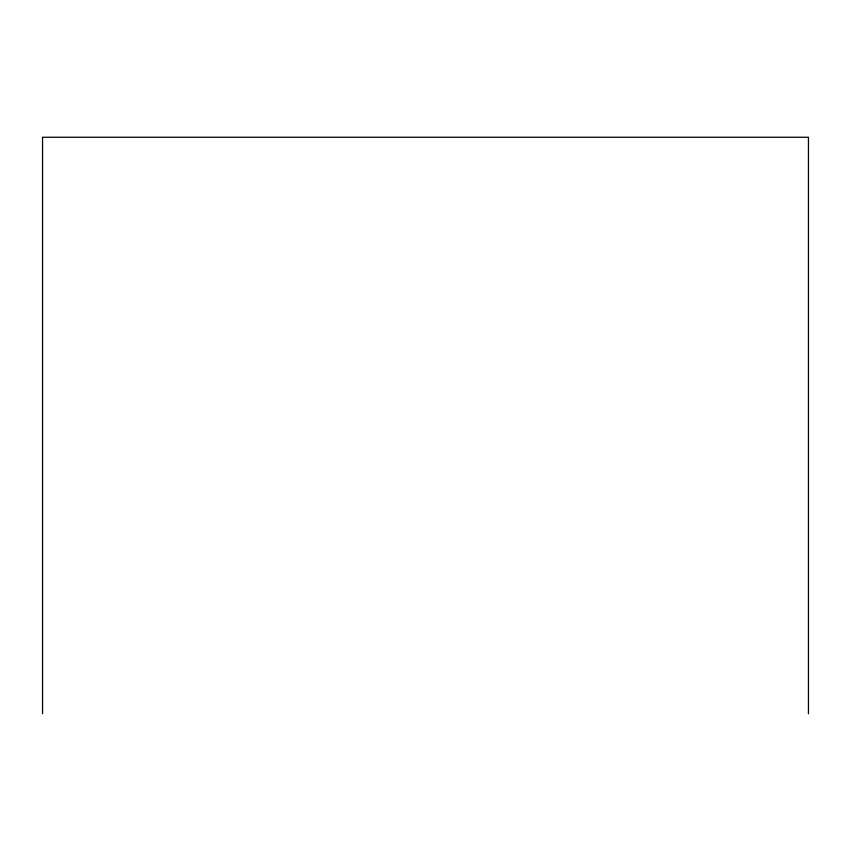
<?xml version="1.0" encoding="UTF-8"?>
<svg xmlns="http://www.w3.org/2000/svg" width="851" height="851" viewBox="0 0 851 851"><rect width="100%" height="100%" fill="white"/><g stroke="black" fill="none" stroke-linecap="round" stroke-linejoin="round"><path stroke-width="1.28" d="M808.45 713.744L808.45 137.256L42.55 137.256L42.55 713.744"/></g></svg>
